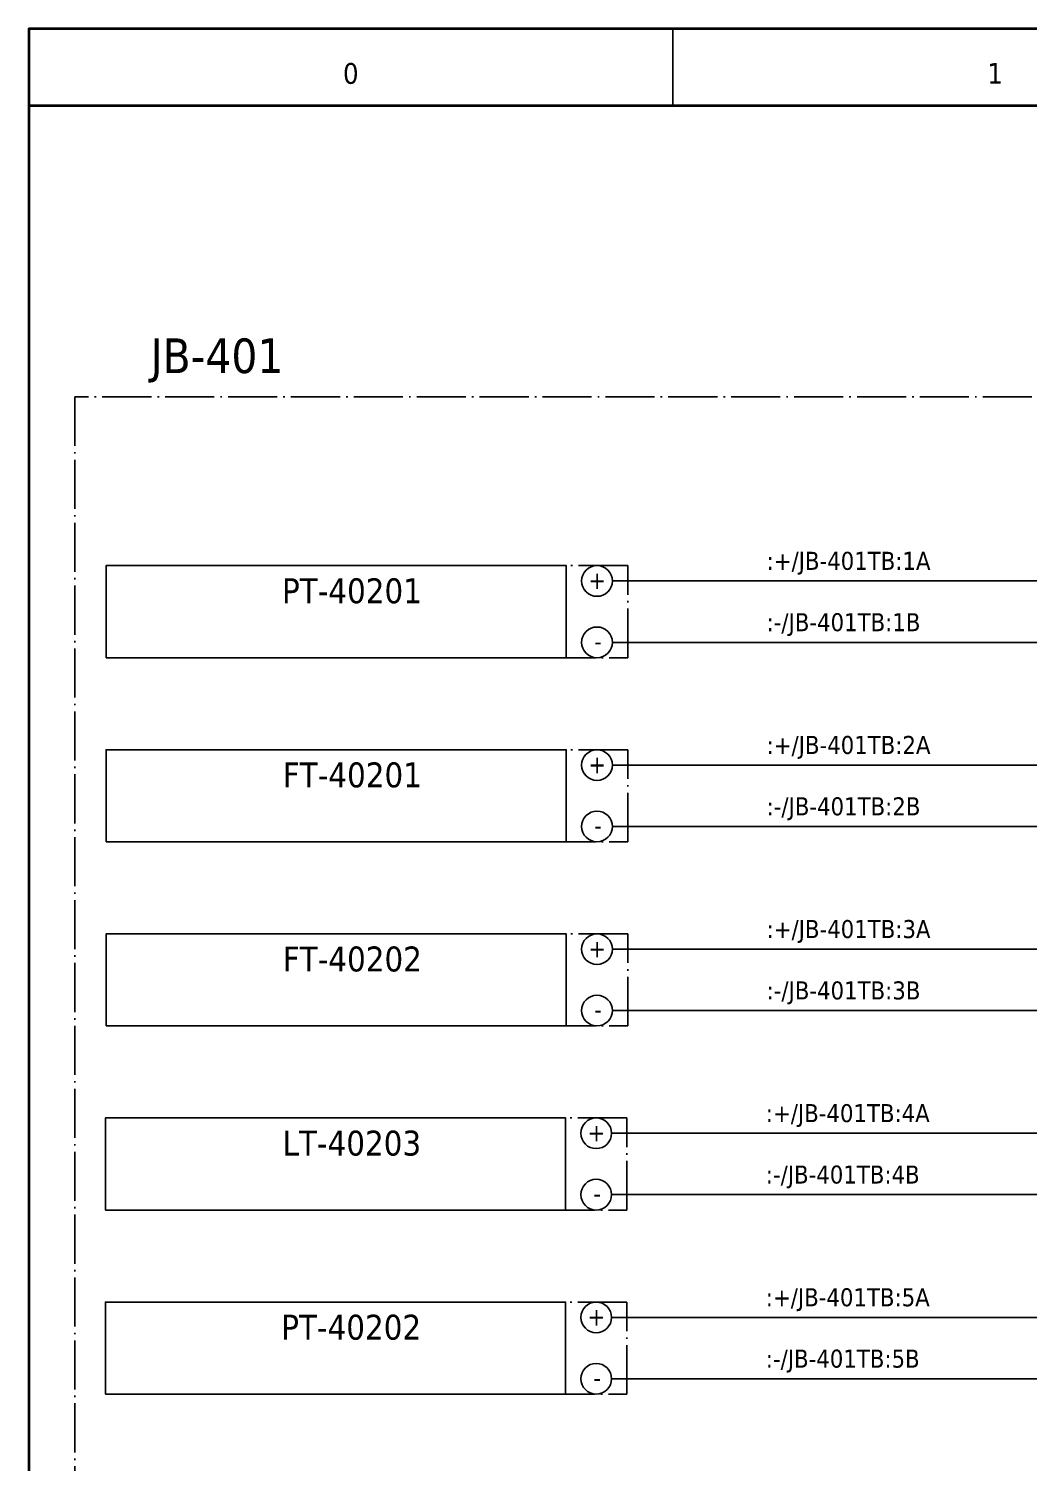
# Model space of a CAD drawing. Header units: millimetres. Extents: x 0 to 1792788, y -13 to 262234.
# Drawn here: x 0 to 65.2, y 203.6 to 297 of the extents above; entities that cross this region are included whole.
import ezdxf
from ezdxf.enums import TextEntityAlignment as Align

# ---------------------------------------------------------------- set-up
doc = ezdxf.new("R2010")
doc.units = ezdxf.units.MM
doc.linetypes.add('EPL_DASHDOT', pattern=[1, 0.8, -0.1, 0, -0.1])
for name, color, linetype, lineweight in [('EPLAN201', 7, 'Continuous', 35), ('EPLAN302', 5, 'Continuous', 25), ('EPLAN305', 5, 'Continuous', 25), ('EPLAN307', 134, 'EPL_DASHDOT', 25), ('EPLAN311', 7, 'Continuous', 25), ('EPLAN400', 5, 'Continuous', 35), ('EPLAN405', 7, 'Continuous', 25), ('EPLAN421', 5, 'Continuous', 35), ('EPLAN440', 73, 'Continuous', 35), ('EPLAN451', 7, 'Continuous', 35), ('EPLAN452', 7, 'Continuous', 35), ('EPLAN453', 7, 'Continuous', 35), ('EPLAN500', 7, 'Continuous', 35), ('EPLAN501', 7, 'Continuous', 35), ('EPLAN502', 7, 'Continuous', 35), ('EPLAN503', 7, 'Continuous', 35), ('EPLAN504', 7, 'Continuous', 35)]:
    doc.layers.add(name, color=color, linetype=linetype, lineweight=lineweight)
doc.styles.add('Tahoma', font='')
doc.styles.get('Tahoma').set_extended_font_data('Tahoma')

# ---------------------------------------------------------------- blocks, each defined once
blk = doc.blocks.new('EPLFRAME')
at = {"layer": 'EPLAN201', "linetype": 'Continuous', "lineweight": 25, "ltscale": 4}
blk.add_line((42, 297), (42, 292), dxfattribs=at)
at = {"layer": 'EPLAN201', "linetype": 'Continuous', "lineweight": 35, "ltscale": 4}
blk.add_line((0, 292), (420, 292), dxfattribs=at)
blk.add_lwpolyline([(0, 0), (420, 0), (420, 297), (0, 297)], close=True, dxfattribs=at)
at = {"layer": 'EPLAN451', "color": 7, "style": 'Tahoma'}
for tag, p, height in [('14_10014', (101, 12), 2.257), ('14_10015', (185, 12), 2.257), ('14_10011', (101, 5), 2.257), ('14_10013', (332, 5), 1.625), ('14_10151', (73, 1), 1.625), ('14_10300', (415, 1), 1.625)]:
    blk.add_attdef(tag, p, '', height=height, dxfattribs=at)
blk.add_attdef('4_25020', text='', height=1.625, dxfattribs=at).set_placement((413, 1), align=Align.RIGHT)
at = {"layer": 'EPLAN452', "color": 7, "style": 'Tahoma'}
for tag, p, height in [('4_11041', (1, 17), 2.257), ('4_11071[1]', (1, 13), 1.625), ('4_11074[1]', (21, 13), 1.625), ('4_11070[1]', (41, 13), 1.625), ('4_11024', (73, 13), 1.625), ('4_11011', (231, 12), 2.257), ('4_11030', (301, 12), 2.257), ('4_20132_1001', (374, 13), 1.625), ('4_11071[2]', (1, 9), 1.625), ('4_11074[2]', (21, 9), 1.625), ('4_11070[2]', (41, 9), 1.625), ('4_11022', (73, 9), 1.625), ('4_20134_1001', (374, 9), 1.625), ('4_11071[3]', (1, 5), 1.625), ('4_11074[3]', (21, 5), 1.625), ('4_11070[3]', (41, 5), 1.625), ('4_11080', (73, 5), 1.625), ('4_11059', (301, 5), 1.625)]:
    blk.add_attdef(tag, p, '', height=height, dxfattribs=at)
for tag, height, p in [('4_11040', 2.257, (419, 17)), ('4_11000', 1.625, (419, 5)), ('4_11085', 1.625, (141, 1)), ('4_11086', 1.625, (183, 1))]:
    blk.add_attdef(tag, text='', height=height, dxfattribs=at).set_placement(p, align=Align.RIGHT)
at = {"layer": 'EPLAN453', "color": 7, "style": 'Tahoma'}
for tag, p in [('53_19005_1', (21, 293)), ('53_19005', (63, 293)), ('53_19005_8', (105, 293)), ('53_19005_6', (147, 293)), ('53_19005_7', (189, 293)), ('53_19005_9', (231, 293)), ('53_19005_3', (273, 293)), ('53_19005_2', (315, 293)), ('53_19005_4', (357, 293)), ('53_19005_5', (399, 293))]:
    blk.add_attdef(tag, text='', height=1.355, dxfattribs=at).set_placement(p, align=Align.BOTTOM_CENTER)
blk = doc.blocks.new('EPLSYM_LibrarySPECIAL_Symbol2_Variant0_Placement1')
at = {"layer": 'EPLAN307', "lineweight": 25, "ltscale": 4}
blk.add_lwpolyline([(0, -6), (34, -6), (34, 0), (0, 0)], close=True, dxfattribs=at)
at = {"layer": 'EPLAN400', "color": 5, "style": 'Tahoma'}
blk.add_attdef('88_20010', text='', height=2.2575, dxfattribs=at).set_placement((-1.5, -0.9515), align=Align.TOP_RIGHT)
at = {"layer": 'EPLAN500', "color": 7, "style": 'Tahoma'}
blk.add_attdef('88_20027', text='', height=1.6254, dxfattribs=at).set_placement((-1.5, -4.57508), align=Align.TOP_RIGHT)
at = {"layer": 'EPLAN501', "color": 7, "style": 'Tahoma'}
blk.add_attdef('88_20011', text='', height=1.6254, dxfattribs=at).set_placement((-1.5, -9.97508), align=Align.TOP_RIGHT)
at = {"layer": 'EPLAN502', "color": 7, "style": 'Tahoma'}
blk.add_attdef('88_20025', text='', height=1.6254, dxfattribs=at).set_placement((-1.5, -12.67508), align=Align.TOP_RIGHT)
at = {"layer": 'EPLAN503', "color": 7, "style": 'Tahoma'}
blk.add_attdef('88_20024', text='', height=1.6254, dxfattribs=at).set_placement((-1.5, -15.37508), align=Align.TOP_RIGHT)
at = {"layer": 'EPLAN504', "color": 7, "style": 'Tahoma'}
blk.add_attdef('88_20901[1]', text='', height=1.6254, dxfattribs=at).set_placement((-1.5, -7.27508), align=Align.TOP_RIGHT)
blk = doc.blocks.new('EPLSYM_LibrarySPECIAL_Symbol0_Variant0_Placement1')
at = {"layer": 'EPLAN305', "lineweight": 25, "ltscale": 4}
blk.add_lwpolyline([(0, -6), (30, -6), (30, 0), (0, 0)], close=True, dxfattribs=at)
at = {"layer": 'EPLAN400', "color": 5, "style": 'Tahoma'}
blk.add_attdef('17_20010', text='', height=2.2575, dxfattribs=at).set_placement((-1.5, -0.9515), align=Align.TOP_RIGHT)
at = {"layer": 'EPLAN440', "color": 73, "style": 'Tahoma'}
blk.add_attdef('17_20300', text='', height=1.6254, dxfattribs=at).set_placement((-1.5, -4.57508), align=Align.TOP_RIGHT)
at = {"layer": 'EPLAN500', "color": 7, "style": 'Tahoma'}
blk.add_attdef('17_20027', text='', height=1.6254, dxfattribs=at).set_placement((-1.5, -7.27508), align=Align.TOP_RIGHT)
at = {"layer": 'EPLAN501', "color": 7, "style": 'Tahoma'}
blk.add_attdef('17_20011', text='', height=1.6254, dxfattribs=at).set_placement((-1.5, -12.67508), align=Align.TOP_RIGHT)
at = {"layer": 'EPLAN502', "color": 7, "style": 'Tahoma'}
blk.add_attdef('17_20025', text='', height=1.6254, dxfattribs=at).set_placement((-1.5, -15.37508), align=Align.TOP_RIGHT)
at = {"layer": 'EPLAN503', "color": 7, "style": 'Tahoma'}
blk.add_attdef('17_20024', text='', height=1.6254, dxfattribs=at).set_placement((-1.5, -18.07508), align=Align.TOP_RIGHT)
at = {"layer": 'EPLAN504', "color": 7, "style": 'Tahoma'}
blk.add_attdef('17_20901[1]', text='', height=1.6254, dxfattribs=at).set_placement((-1.5, -9.97508), align=Align.TOP_RIGHT)
blk = doc.blocks.new('EPLSYM_LibrarySPECIAL_Symbol17_Variant3_Placement1')
at = {"layer": 'EPLAN302', "lineweight": 25, "ltscale": 4}
blk.add_line((4, 0), (1, 0), dxfattribs=at)
blk.add_circle((0, 0), 1, dxfattribs=at)
at = {"layer": 'EPLAN421', "color": 5, "style": 'Tahoma'}
blk.add_attdef('17_20039', text='', height=1.174, dxfattribs=at).set_placement((3, 1), align=Align.BOTTOM_RIGHT)
blk = doc.blocks.new('EPLSYM_LibrarySPECIAL_Symbol2_Variant0_Placement1_1')
at = {"layer": 'EPLAN307', "lineweight": 25, "ltscale": 4}
blk.add_lwpolyline([(0, -6), (34, -6), (34, 0), (0, 0)], close=True, dxfattribs=at)
at = {"layer": 'EPLAN400', "color": 5, "style": 'Tahoma'}
blk.add_attdef('88_20010', text='', height=2.2575, dxfattribs=at).set_placement((-1.5, -0.9515), align=Align.TOP_RIGHT)
at = {"layer": 'EPLAN500', "color": 7, "style": 'Tahoma'}
blk.add_attdef('88_20027', text='', height=1.6254, dxfattribs=at).set_placement((-1.5, -4.57508), align=Align.TOP_RIGHT)
at = {"layer": 'EPLAN501', "color": 7, "style": 'Tahoma'}
blk.add_attdef('88_20011', text='', height=1.6254, dxfattribs=at).set_placement((-1.5, -9.97508), align=Align.TOP_RIGHT)
at = {"layer": 'EPLAN502', "color": 7, "style": 'Tahoma'}
blk.add_attdef('88_20025', text='', height=1.6254, dxfattribs=at).set_placement((-1.5, -12.67508), align=Align.TOP_RIGHT)
at = {"layer": 'EPLAN503', "color": 7, "style": 'Tahoma'}
blk.add_attdef('88_20024', text='', height=1.6254, dxfattribs=at).set_placement((-1.5, -15.37508), align=Align.TOP_RIGHT)
at = {"layer": 'EPLAN504', "color": 7, "style": 'Tahoma'}
blk.add_attdef('88_20901[1]', text='', height=1.6254, dxfattribs=at).set_placement((-1.5, -7.27508), align=Align.TOP_RIGHT)
blk = doc.blocks.new('EPLSYM_LibrarySPECIAL_Symbol0_Variant0_Placement1_1')
at = {"layer": 'EPLAN305', "lineweight": 25, "ltscale": 4}
blk.add_lwpolyline([(0, -6), (30, -6), (30, 0), (0, 0)], close=True, dxfattribs=at)
at = {"layer": 'EPLAN400', "color": 5, "style": 'Tahoma'}
blk.add_attdef('17_20010', text='', height=2.2575, dxfattribs=at).set_placement((-1.5, -0.9515), align=Align.TOP_RIGHT)
at = {"layer": 'EPLAN440', "color": 73, "style": 'Tahoma'}
blk.add_attdef('17_20300', text='', height=1.6254, dxfattribs=at).set_placement((-1.5, -4.57508), align=Align.TOP_RIGHT)
at = {"layer": 'EPLAN500', "color": 7, "style": 'Tahoma'}
blk.add_attdef('17_20027', text='', height=1.6254, dxfattribs=at).set_placement((-1.5, -7.27508), align=Align.TOP_RIGHT)
at = {"layer": 'EPLAN501', "color": 7, "style": 'Tahoma'}
blk.add_attdef('17_20011', text='', height=1.6254, dxfattribs=at).set_placement((-1.5, -12.67508), align=Align.TOP_RIGHT)
at = {"layer": 'EPLAN502', "color": 7, "style": 'Tahoma'}
blk.add_attdef('17_20025', text='', height=1.6254, dxfattribs=at).set_placement((-1.5, -15.37508), align=Align.TOP_RIGHT)
at = {"layer": 'EPLAN503', "color": 7, "style": 'Tahoma'}
blk.add_attdef('17_20024', text='', height=1.6254, dxfattribs=at).set_placement((-1.5, -18.07508), align=Align.TOP_RIGHT)
at = {"layer": 'EPLAN504', "color": 7, "style": 'Tahoma'}
blk.add_attdef('17_20901[1]', text='', height=1.6254, dxfattribs=at).set_placement((-1.5, -9.97508), align=Align.TOP_RIGHT)
blk = doc.blocks.new('EPLSYM_LibrarySPECIAL_Symbol2_Variant0_Placement1_2')
at = {"layer": 'EPLAN307', "lineweight": 25, "ltscale": 4}
blk.add_lwpolyline([(0, -6), (34, -6), (34, 0), (0, 0)], close=True, dxfattribs=at)
at = {"layer": 'EPLAN400', "color": 5, "style": 'Tahoma'}
blk.add_attdef('88_20010', text='', height=2.2575, dxfattribs=at).set_placement((-1.5, -0.9515), align=Align.TOP_RIGHT)
at = {"layer": 'EPLAN500', "color": 7, "style": 'Tahoma'}
blk.add_attdef('88_20027', text='', height=1.6254, dxfattribs=at).set_placement((-1.5, -4.57508), align=Align.TOP_RIGHT)
at = {"layer": 'EPLAN501', "color": 7, "style": 'Tahoma'}
blk.add_attdef('88_20011', text='', height=1.6254, dxfattribs=at).set_placement((-1.5, -9.97508), align=Align.TOP_RIGHT)
at = {"layer": 'EPLAN502', "color": 7, "style": 'Tahoma'}
blk.add_attdef('88_20025', text='', height=1.6254, dxfattribs=at).set_placement((-1.5, -12.67508), align=Align.TOP_RIGHT)
at = {"layer": 'EPLAN503', "color": 7, "style": 'Tahoma'}
blk.add_attdef('88_20024', text='', height=1.6254, dxfattribs=at).set_placement((-1.5, -15.37508), align=Align.TOP_RIGHT)
at = {"layer": 'EPLAN504', "color": 7, "style": 'Tahoma'}
blk.add_attdef('88_20901[1]', text='', height=1.6254, dxfattribs=at).set_placement((-1.5, -7.27508), align=Align.TOP_RIGHT)
blk = doc.blocks.new('EPLSYM_LibrarySPECIAL_Symbol0_Variant0_Placement1_2')
at = {"layer": 'EPLAN305', "lineweight": 25, "ltscale": 4}
blk.add_lwpolyline([(0, -6), (30, -6), (30, 0), (0, 0)], close=True, dxfattribs=at)
at = {"layer": 'EPLAN400', "color": 5, "style": 'Tahoma'}
blk.add_attdef('17_20010', text='', height=2.2575, dxfattribs=at).set_placement((-1.5, -0.9515), align=Align.TOP_RIGHT)
at = {"layer": 'EPLAN440', "color": 73, "style": 'Tahoma'}
blk.add_attdef('17_20300', text='', height=1.6254, dxfattribs=at).set_placement((-1.5, -4.57508), align=Align.TOP_RIGHT)
at = {"layer": 'EPLAN500', "color": 7, "style": 'Tahoma'}
blk.add_attdef('17_20027', text='', height=1.6254, dxfattribs=at).set_placement((-1.5, -7.27508), align=Align.TOP_RIGHT)
at = {"layer": 'EPLAN501', "color": 7, "style": 'Tahoma'}
blk.add_attdef('17_20011', text='', height=1.6254, dxfattribs=at).set_placement((-1.5, -12.67508), align=Align.TOP_RIGHT)
at = {"layer": 'EPLAN502', "color": 7, "style": 'Tahoma'}
blk.add_attdef('17_20025', text='', height=1.6254, dxfattribs=at).set_placement((-1.5, -15.37508), align=Align.TOP_RIGHT)
at = {"layer": 'EPLAN503', "color": 7, "style": 'Tahoma'}
blk.add_attdef('17_20024', text='', height=1.6254, dxfattribs=at).set_placement((-1.5, -18.07508), align=Align.TOP_RIGHT)
at = {"layer": 'EPLAN504', "color": 7, "style": 'Tahoma'}
blk.add_attdef('17_20901[1]', text='', height=1.6254, dxfattribs=at).set_placement((-1.5, -9.97508), align=Align.TOP_RIGHT)
blk = doc.blocks.new('EPLSYM_LibrarySPECIAL_Symbol2_Variant0_Placement1_3')
at = {"layer": 'EPLAN307', "lineweight": 25, "ltscale": 4}
blk.add_lwpolyline([(0, -6), (34, -6), (34, 0), (0, 0)], close=True, dxfattribs=at)
at = {"layer": 'EPLAN400', "color": 5, "style": 'Tahoma'}
blk.add_attdef('88_20010', text='', height=2.2575, dxfattribs=at).set_placement((-1.5, -0.9515), align=Align.TOP_RIGHT)
at = {"layer": 'EPLAN500', "color": 7, "style": 'Tahoma'}
blk.add_attdef('88_20027', text='', height=1.6254, dxfattribs=at).set_placement((-1.5, -4.57508), align=Align.TOP_RIGHT)
at = {"layer": 'EPLAN501', "color": 7, "style": 'Tahoma'}
blk.add_attdef('88_20011', text='', height=1.6254, dxfattribs=at).set_placement((-1.5, -9.97508), align=Align.TOP_RIGHT)
at = {"layer": 'EPLAN502', "color": 7, "style": 'Tahoma'}
blk.add_attdef('88_20025', text='', height=1.6254, dxfattribs=at).set_placement((-1.5, -12.67508), align=Align.TOP_RIGHT)
at = {"layer": 'EPLAN503', "color": 7, "style": 'Tahoma'}
blk.add_attdef('88_20024', text='', height=1.6254, dxfattribs=at).set_placement((-1.5, -15.37508), align=Align.TOP_RIGHT)
at = {"layer": 'EPLAN504', "color": 7, "style": 'Tahoma'}
blk.add_attdef('88_20901[1]', text='', height=1.6254, dxfattribs=at).set_placement((-1.5, -7.27508), align=Align.TOP_RIGHT)
blk = doc.blocks.new('EPLSYM_LibrarySPECIAL_Symbol0_Variant0_Placement1_3')
at = {"layer": 'EPLAN305', "lineweight": 25, "ltscale": 4}
blk.add_lwpolyline([(0, -6), (30, -6), (30, 0), (0, 0)], close=True, dxfattribs=at)
at = {"layer": 'EPLAN400', "color": 5, "style": 'Tahoma'}
blk.add_attdef('17_20010', text='', height=2.2575, dxfattribs=at).set_placement((-1.5, -0.9515), align=Align.TOP_RIGHT)
at = {"layer": 'EPLAN440', "color": 73, "style": 'Tahoma'}
blk.add_attdef('17_20300', text='', height=1.6254, dxfattribs=at).set_placement((-1.5, -4.57508), align=Align.TOP_RIGHT)
at = {"layer": 'EPLAN500', "color": 7, "style": 'Tahoma'}
blk.add_attdef('17_20027', text='', height=1.6254, dxfattribs=at).set_placement((-1.5, -7.27508), align=Align.TOP_RIGHT)
at = {"layer": 'EPLAN501', "color": 7, "style": 'Tahoma'}
blk.add_attdef('17_20011', text='', height=1.6254, dxfattribs=at).set_placement((-1.5, -12.67508), align=Align.TOP_RIGHT)
at = {"layer": 'EPLAN502', "color": 7, "style": 'Tahoma'}
blk.add_attdef('17_20025', text='', height=1.6254, dxfattribs=at).set_placement((-1.5, -15.37508), align=Align.TOP_RIGHT)
at = {"layer": 'EPLAN503', "color": 7, "style": 'Tahoma'}
blk.add_attdef('17_20024', text='', height=1.6254, dxfattribs=at).set_placement((-1.5, -18.07508), align=Align.TOP_RIGHT)
at = {"layer": 'EPLAN504', "color": 7, "style": 'Tahoma'}
blk.add_attdef('17_20901[1]', text='', height=1.6254, dxfattribs=at).set_placement((-1.5, -9.97508), align=Align.TOP_RIGHT)
blk = doc.blocks.new('EPLSYM_LibrarySPECIAL_Symbol2_Variant0_Placement1_15')
at = {"layer": 'EPLAN307', "lineweight": 25, "ltscale": 4}
blk.add_lwpolyline([(0, -6), (34, -6), (34, 0), (0, 0)], close=True, dxfattribs=at)
at = {"layer": 'EPLAN400', "color": 5, "style": 'Tahoma'}
blk.add_attdef('88_20010', text='', height=2.2575, dxfattribs=at).set_placement((-1.5, -0.9515), align=Align.TOP_RIGHT)
at = {"layer": 'EPLAN500', "color": 7, "style": 'Tahoma'}
blk.add_attdef('88_20027', text='', height=1.6254, dxfattribs=at).set_placement((-1.5, -4.57508), align=Align.TOP_RIGHT)
at = {"layer": 'EPLAN501', "color": 7, "style": 'Tahoma'}
blk.add_attdef('88_20011', text='', height=1.6254, dxfattribs=at).set_placement((-1.5, -9.97508), align=Align.TOP_RIGHT)
at = {"layer": 'EPLAN502', "color": 7, "style": 'Tahoma'}
blk.add_attdef('88_20025', text='', height=1.6254, dxfattribs=at).set_placement((-1.5, -12.67508), align=Align.TOP_RIGHT)
at = {"layer": 'EPLAN503', "color": 7, "style": 'Tahoma'}
blk.add_attdef('88_20024', text='', height=1.6254, dxfattribs=at).set_placement((-1.5, -15.37508), align=Align.TOP_RIGHT)
at = {"layer": 'EPLAN504', "color": 7, "style": 'Tahoma'}
blk.add_attdef('88_20901[1]', text='', height=1.6254, dxfattribs=at).set_placement((-1.5, -7.27508), align=Align.TOP_RIGHT)
blk = doc.blocks.new('EPLSYM_LibrarySPECIAL_Symbol0_Variant0_Placement1_15')
at = {"layer": 'EPLAN305', "lineweight": 25, "ltscale": 4}
blk.add_lwpolyline([(0, -6), (30, -6), (30, 0), (0, 0)], close=True, dxfattribs=at)
at = {"layer": 'EPLAN400', "color": 5, "style": 'Tahoma'}
blk.add_attdef('17_20010', text='', height=2.2575, dxfattribs=at).set_placement((-1.5, -0.9515), align=Align.TOP_RIGHT)
at = {"layer": 'EPLAN440', "color": 73, "style": 'Tahoma'}
blk.add_attdef('17_20300', text='', height=1.6254, dxfattribs=at).set_placement((-1.5, -4.57508), align=Align.TOP_RIGHT)
at = {"layer": 'EPLAN500', "color": 7, "style": 'Tahoma'}
blk.add_attdef('17_20027', text='', height=1.6254, dxfattribs=at).set_placement((-1.5, -7.27508), align=Align.TOP_RIGHT)
at = {"layer": 'EPLAN501', "color": 7, "style": 'Tahoma'}
blk.add_attdef('17_20011', text='', height=1.6254, dxfattribs=at).set_placement((-1.5, -12.67508), align=Align.TOP_RIGHT)
at = {"layer": 'EPLAN502', "color": 7, "style": 'Tahoma'}
blk.add_attdef('17_20025', text='', height=1.6254, dxfattribs=at).set_placement((-1.5, -15.37508), align=Align.TOP_RIGHT)
at = {"layer": 'EPLAN503', "color": 7, "style": 'Tahoma'}
blk.add_attdef('17_20024', text='', height=1.6254, dxfattribs=at).set_placement((-1.5, -18.07508), align=Align.TOP_RIGHT)
at = {"layer": 'EPLAN504', "color": 7, "style": 'Tahoma'}
blk.add_attdef('17_20901[1]', text='', height=1.6254, dxfattribs=at).set_placement((-1.5, -9.97508), align=Align.TOP_RIGHT)
blk = doc.blocks.new('EPLSYM_LibrarySPECIAL_Symbol308_Variant0_Placement0')
at = {"layer": 'EPLAN405', "color": 7, "style": 'Tahoma'}
for tag, p in [('17_31011', (1.5, 6.35)), ('17_31002', (1.5, 0.5))]:
    blk.add_attdef(tag, text='', height=1.174, dxfattribs=at).set_placement(p, align=Align.BOTTOM_LEFT)
for tag, p in [('17_31004', (1.5, 4.4)), ('17_31003', (1.5, 2.45))]:
    blk.add_attdef(tag, p, '', height=1.174, dxfattribs=at)
blk = doc.blocks.new('EPLSYM_LibrarySPECIAL_Symbol2_Variant0_Placement1_16')
at = {"layer": 'EPLAN307', "lineweight": 25, "ltscale": 4}
blk.add_lwpolyline([(0, -131), (128, -131), (128, 0), (0, 0)], close=True, dxfattribs=at)
at = {"layer": 'EPLAN400', "color": 5, "style": 'Tahoma'}
blk.add_attdef('88_20010', text='', height=2.2575, dxfattribs=at).set_placement((-1.5, -0.9515), align=Align.TOP_RIGHT)
at = {"layer": 'EPLAN500', "color": 7, "style": 'Tahoma'}
blk.add_attdef('88_20027', text='', height=1.6254, dxfattribs=at).set_placement((-1.5, -4.57508), align=Align.TOP_RIGHT)
at = {"layer": 'EPLAN501', "color": 7, "style": 'Tahoma'}
blk.add_attdef('88_20011', text='', height=1.6254, dxfattribs=at).set_placement((-1.5, -9.97508), align=Align.TOP_RIGHT)
at = {"layer": 'EPLAN502', "color": 7, "style": 'Tahoma'}
blk.add_attdef('88_20025', text='', height=1.6254, dxfattribs=at).set_placement((-1.5, -12.67508), align=Align.TOP_RIGHT)
at = {"layer": 'EPLAN503', "color": 7, "style": 'Tahoma'}
blk.add_attdef('88_20024', text='', height=1.6254, dxfattribs=at).set_placement((-1.5, -15.37508), align=Align.TOP_RIGHT)
at = {"layer": 'EPLAN504', "color": 7, "style": 'Tahoma'}
blk.add_attdef('88_20901[1]', text='', height=1.6254, dxfattribs=at).set_placement((-1.5, -7.27508), align=Align.TOP_RIGHT)

msp = doc.modelspace()

# ---------------------------------------------------------------- linework, layer by layer
at = {"layer": 'EPLAN311', "color": 7, "ltscale": 4}
for p, q in [((70, 261), (39.05, 261)), ((70, 257), (39.05, 257)), ((70.05, 249), (39.05, 249)), ((70.05, 245), (39.05, 245)), ((70.05, 237), (39.05, 237)), ((70.05, 233), (39.05, 233)), ((70, 225), (39, 225)), ((70, 221), (39, 221)), ((70, 213), (39, 213)), ((70, 209), (39, 209))]:
    msp.add_line(p, q, dxfattribs=at)

# ---------------------------------------------------------------- block references
ref = msp.add_blockref('EPLFRAME', (0, 0))
ref.add_attrib('53_19005', '1', dxfattribs={"layer": 'EPLAN453', "color": 7, "height": 1.355, "style": 'Tahoma'}).set_placement((63, 293), align=Align.BOTTOM_CENTER)
ref.add_attrib('53_19005_1', '0', dxfattribs={"layer": 'EPLAN453', "color": 7, "height": 1.355, "style": 'Tahoma'}).set_placement((21, 293), align=Align.BOTTOM_CENTER)
ref = msp.add_blockref('EPLSYM_LibrarySPECIAL_Symbol2_Variant0_Placement1_16', (3, 273))
ref.add_attrib('88_20010', 'JB-401', dxfattribs={"layer": 'EPLAN400', "color": 5, "height": 2.2575, "style": 'Tahoma'}).set_placement((16.605, 276.809), align=Align.TOP_RIGHT)
ref = msp.add_blockref('EPLSYM_LibrarySPECIAL_Symbol308_Variant0_Placement0', (48.05, 261))
ref.add_attrib('17_31011', ':+/JB-401TB:1A', dxfattribs={"layer": 'EPLAN405', "color": 7, "height": 1.1739, "style": 'Tahoma'}).set_placement((48.105, 261.374), align=Align.BOTTOM_LEFT)
for name, p in [('EPLSYM_LibrarySPECIAL_Symbol2_Variant0_Placement1_15', (5.05, 262)), ('EPLSYM_LibrarySPECIAL_Symbol2_Variant0_Placement1', (5.05, 250)), ('EPLSYM_LibrarySPECIAL_Symbol2_Variant0_Placement1_1', (5.05, 238)), ('EPLSYM_LibrarySPECIAL_Symbol2_Variant0_Placement1_2', (5, 226)), ('EPLSYM_LibrarySPECIAL_Symbol2_Variant0_Placement1_3', (5, 214))]:
    msp.add_blockref(name, p)
ref = msp.add_blockref('EPLSYM_LibrarySPECIAL_Symbol0_Variant0_Placement1_15', (5.05, 262))
ref.add_attrib('17_20011', 'PT-40201', dxfattribs={"layer": 'EPLAN501', "color": 7, "height": 1.6254, "style": 'Tahoma'}).set_placement((25.636, 261.175), align=Align.TOP_RIGHT)
ref = msp.add_blockref('EPLSYM_LibrarySPECIAL_Symbol17_Variant3_Placement1', (37.05, 261))
ref.add_attrib('17_20039', '+', dxfattribs={"layer": 'EPLAN421', "color": 5, "height": 1.174, "style": 'Tahoma'}).set_placement((37.641, 260.117), align=Align.BOTTOM_RIGHT)
ref = msp.add_blockref('EPLSYM_LibrarySPECIAL_Symbol308_Variant0_Placement0', (48.05, 257))
ref.add_attrib('17_31011', ':-/JB-401TB:1B', dxfattribs={"layer": 'EPLAN405', "color": 7, "height": 1.1739, "style": 'Tahoma'}).set_placement((48.105, 257.374), align=Align.BOTTOM_LEFT)
ref = msp.add_blockref('EPLSYM_LibrarySPECIAL_Symbol17_Variant3_Placement1', (37.05, 257))
ref.add_attrib('17_20039', '-', dxfattribs={"layer": 'EPLAN421', "color": 5, "height": 1.174, "style": 'Tahoma'}).set_placement((37.366, 256.132), align=Align.BOTTOM_RIGHT)
ref = msp.add_blockref('EPLSYM_LibrarySPECIAL_Symbol308_Variant0_Placement0', (48.05, 249))
ref.add_attrib('17_31011', ':+/JB-401TB:2A', dxfattribs={"layer": 'EPLAN405', "color": 7, "height": 1.1739, "style": 'Tahoma'}).set_placement((48.105, 249.374), align=Align.BOTTOM_LEFT)
ref = msp.add_blockref('EPLSYM_LibrarySPECIAL_Symbol0_Variant0_Placement1', (5.05, 250))
ref.add_attrib('17_20011', 'FT-40201', dxfattribs={"layer": 'EPLAN501', "color": 7, "height": 1.6254, "style": 'Tahoma'}).set_placement((25.636, 249.175), align=Align.TOP_RIGHT)
ref = msp.add_blockref('EPLSYM_LibrarySPECIAL_Symbol17_Variant3_Placement1', (37.05, 249))
ref.add_attrib('17_20039', '+', dxfattribs={"layer": 'EPLAN421', "color": 5, "height": 1.174, "style": 'Tahoma'}).set_placement((37.641, 248.117), align=Align.BOTTOM_RIGHT)
ref = msp.add_blockref('EPLSYM_LibrarySPECIAL_Symbol308_Variant0_Placement0', (48.05, 245))
ref.add_attrib('17_31011', ':-/JB-401TB:2B', dxfattribs={"layer": 'EPLAN405', "color": 7, "height": 1.1739, "style": 'Tahoma'}).set_placement((48.105, 245.374), align=Align.BOTTOM_LEFT)
ref = msp.add_blockref('EPLSYM_LibrarySPECIAL_Symbol17_Variant3_Placement1', (37.05, 245))
ref.add_attrib('17_20039', '-', dxfattribs={"layer": 'EPLAN421', "color": 5, "height": 1.174, "style": 'Tahoma'}).set_placement((37.366, 244.132), align=Align.BOTTOM_RIGHT)
ref = msp.add_blockref('EPLSYM_LibrarySPECIAL_Symbol308_Variant0_Placement0', (48.05, 237))
ref.add_attrib('17_31011', ':+/JB-401TB:3A', dxfattribs={"layer": 'EPLAN405', "color": 7, "height": 1.1739, "style": 'Tahoma'}).set_placement((48.105, 237.374), align=Align.BOTTOM_LEFT)
ref = msp.add_blockref('EPLSYM_LibrarySPECIAL_Symbol0_Variant0_Placement1_1', (5.05, 238))
ref.add_attrib('17_20011', 'FT-40202', dxfattribs={"layer": 'EPLAN501', "color": 7, "height": 1.6254, "style": 'Tahoma'}).set_placement((25.636, 237.175), align=Align.TOP_RIGHT)
ref = msp.add_blockref('EPLSYM_LibrarySPECIAL_Symbol17_Variant3_Placement1', (37.05, 237))
ref.add_attrib('17_20039', '+', dxfattribs={"layer": 'EPLAN421', "color": 5, "height": 1.174, "style": 'Tahoma'}).set_placement((37.641, 236.117), align=Align.BOTTOM_RIGHT)
ref = msp.add_blockref('EPLSYM_LibrarySPECIAL_Symbol308_Variant0_Placement0', (48.05, 233))
ref.add_attrib('17_31011', ':-/JB-401TB:3B', dxfattribs={"layer": 'EPLAN405', "color": 7, "height": 1.1739, "style": 'Tahoma'}).set_placement((48.105, 233.374), align=Align.BOTTOM_LEFT)
ref = msp.add_blockref('EPLSYM_LibrarySPECIAL_Symbol17_Variant3_Placement1', (37.05, 233))
ref.add_attrib('17_20039', '-', dxfattribs={"layer": 'EPLAN421', "color": 5, "height": 1.174, "style": 'Tahoma'}).set_placement((37.366, 232.132), align=Align.BOTTOM_RIGHT)
ref = msp.add_blockref('EPLSYM_LibrarySPECIAL_Symbol308_Variant0_Placement0', (48, 225))
ref.add_attrib('17_31011', ':+/JB-401TB:4A', dxfattribs={"layer": 'EPLAN405', "color": 7, "height": 1.1739, "style": 'Tahoma'}).set_placement((48.055, 225.374), align=Align.BOTTOM_LEFT)
ref = msp.add_blockref('EPLSYM_LibrarySPECIAL_Symbol0_Variant0_Placement1_2', (5, 226))
ref.add_attrib('17_20011', 'LT-40203', dxfattribs={"layer": 'EPLAN501', "color": 7, "height": 1.6254, "style": 'Tahoma'}).set_placement((25.586, 225.175), align=Align.TOP_RIGHT)
ref = msp.add_blockref('EPLSYM_LibrarySPECIAL_Symbol17_Variant3_Placement1', (37, 225))
ref.add_attrib('17_20039', '+', dxfattribs={"layer": 'EPLAN421', "color": 5, "height": 1.174, "style": 'Tahoma'}).set_placement((37.591, 224.117), align=Align.BOTTOM_RIGHT)
ref = msp.add_blockref('EPLSYM_LibrarySPECIAL_Symbol308_Variant0_Placement0', (48, 221))
ref.add_attrib('17_31011', ':-/JB-401TB:4B', dxfattribs={"layer": 'EPLAN405', "color": 7, "height": 1.1739, "style": 'Tahoma'}).set_placement((48.055, 221.374), align=Align.BOTTOM_LEFT)
ref = msp.add_blockref('EPLSYM_LibrarySPECIAL_Symbol17_Variant3_Placement1', (37, 221))
ref.add_attrib('17_20039', '-', dxfattribs={"layer": 'EPLAN421', "color": 5, "height": 1.174, "style": 'Tahoma'}).set_placement((37.316, 220.132), align=Align.BOTTOM_RIGHT)
ref = msp.add_blockref('EPLSYM_LibrarySPECIAL_Symbol0_Variant0_Placement1_3', (5, 214))
ref.add_attrib('17_20011', 'PT-40202', dxfattribs={"layer": 'EPLAN501', "color": 7, "height": 1.6254, "style": 'Tahoma'}).set_placement((25.586, 213.175), align=Align.TOP_RIGHT)
ref = msp.add_blockref('EPLSYM_LibrarySPECIAL_Symbol17_Variant3_Placement1', (37, 213))
ref.add_attrib('17_20039', '+', dxfattribs={"layer": 'EPLAN421', "color": 5, "height": 1.174, "style": 'Tahoma'}).set_placement((37.591, 212.117), align=Align.BOTTOM_RIGHT)
ref = msp.add_blockref('EPLSYM_LibrarySPECIAL_Symbol308_Variant0_Placement0', (48, 213))
ref.add_attrib('17_31011', ':+/JB-401TB:5A', dxfattribs={"layer": 'EPLAN405', "color": 7, "height": 1.1739, "style": 'Tahoma'}).set_placement((48.055, 213.374), align=Align.BOTTOM_LEFT)
ref = msp.add_blockref('EPLSYM_LibrarySPECIAL_Symbol308_Variant0_Placement0', (48, 209))
ref.add_attrib('17_31011', ':-/JB-401TB:5B', dxfattribs={"layer": 'EPLAN405', "color": 7, "height": 1.1739, "style": 'Tahoma'}).set_placement((48.055, 209.374), align=Align.BOTTOM_LEFT)
ref = msp.add_blockref('EPLSYM_LibrarySPECIAL_Symbol17_Variant3_Placement1', (37, 209))
ref.add_attrib('17_20039', '-', dxfattribs={"layer": 'EPLAN421', "color": 5, "height": 1.174, "style": 'Tahoma'}).set_placement((37.316, 208.132), align=Align.BOTTOM_RIGHT)

doc.saveas('drawing.dxf')
